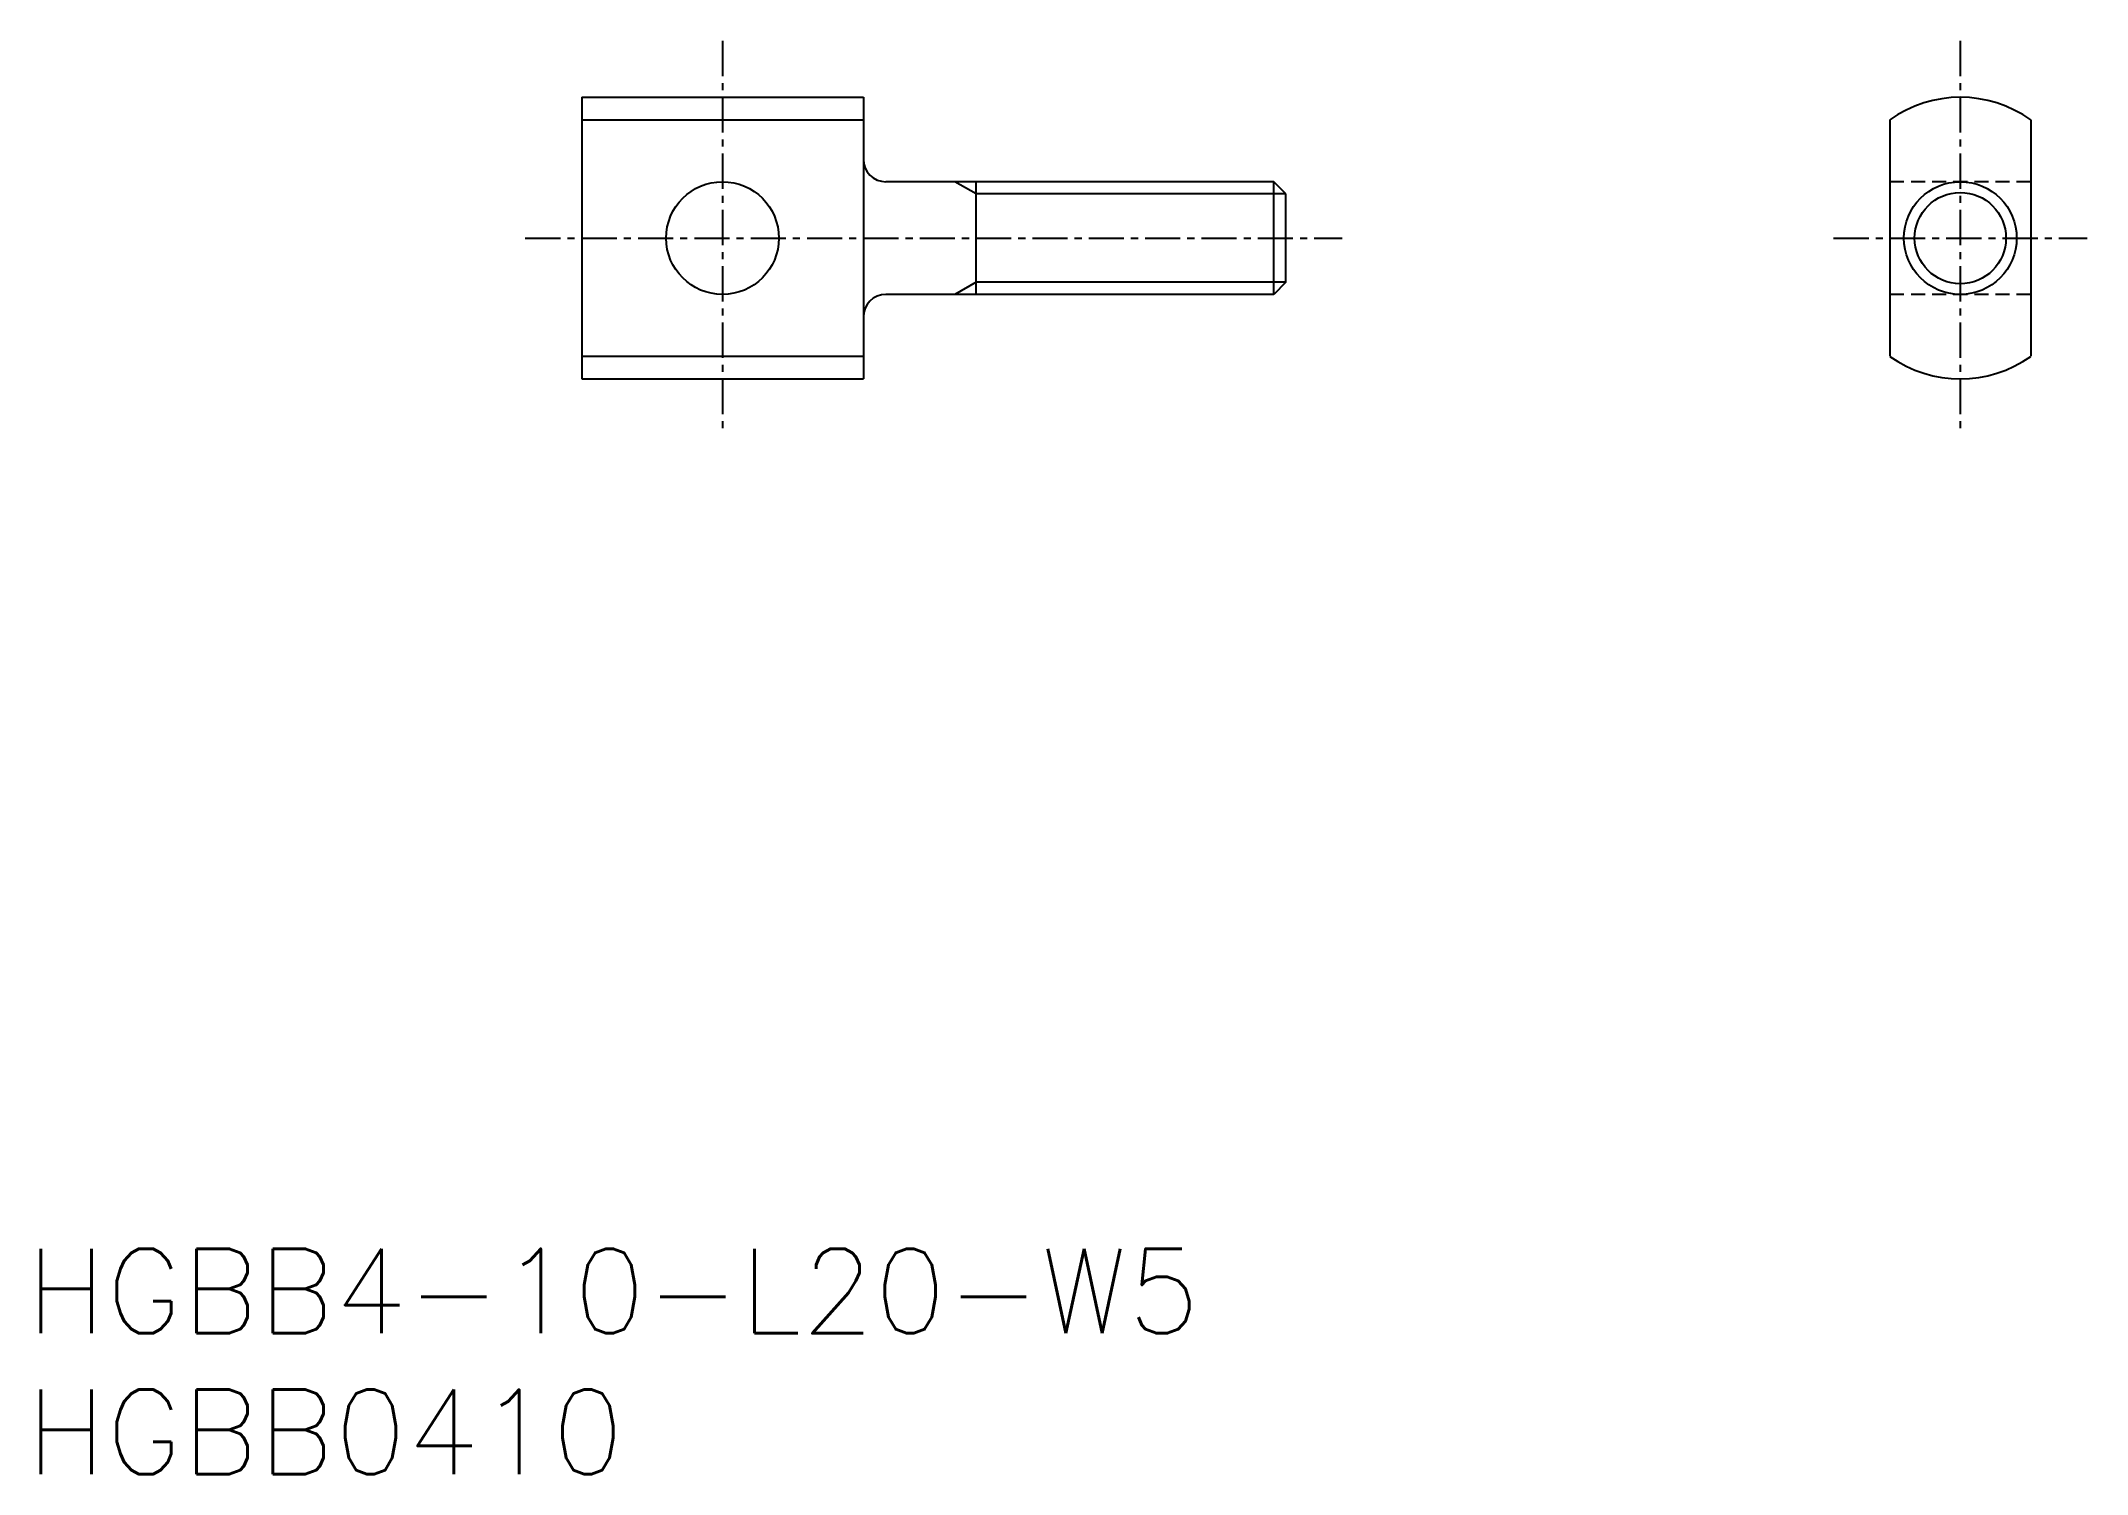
# Model space of a CAD drawing. Extents: x 0.5 to 73.1, y 0 to 50.9.
import ezdxf
from ezdxf.enums import TextEntityAlignment as Align

# ---------------------------------------------------------------- set-up
doc = ezdxf.new("R2010")
doc.units = 0
doc.linetypes.add('CENTER', pattern=[2, 1.25, -0.25, 0.25, -0.25])
doc.linetypes.add('DASHED', pattern=[0.75, 0.5, -0.25])
doc.layers.get('0').update_dxf_attribs({"linetype": 'CONTINUOUS'})
doc.layers.add('CENTER', color=1, linetype='CENTER')
doc.styles.get("Standard").update_dxf_attribs({"font": 'txt.shx'})

msp = doc.modelspace()

# ---------------------------------------------------------------- linework, layer by layer
at = {"color": 7, "linetype": 'CONTINUOUS'}
for p, q in [((19.71, 48.872), (19.71, 38.872)), ((19.71, 48.872), (29.71, 48.872)), ((29.71, 48.872), (29.71, 38.872)), ((19.71, 48.068), (29.71, 48.068)), ((66.15, 48.068), (66.15, 39.676)), ((71.15, 48.068), (71.15, 39.676)), ((44.277, 45.872), (30.51, 45.872)), ((33.71, 41.872), (33.71, 45.872)), ((44.277, 41.872), (44.277, 45.872)), ((44.71, 45.439), (44.277, 45.872)), ((44.71, 42.305), (44.71, 45.439)), ((44.71, 42.305), (44.277, 41.872)), ((44.277, 41.872), (30.51, 41.872)), ((19.71, 39.676), (29.71, 39.676)), ((19.71, 38.872), (29.71, 38.872))]:
    msp.add_line(p, q, dxfattribs=at)
at = {"color": 3, "linetype": 'CONTINUOUS'}
for p, q in [((33.71, 45.439), (32.96, 45.872)), ((44.71, 45.439), (33.71, 45.439)), ((33.71, 42.305), (32.96, 41.872)), ((44.71, 42.305), (33.71, 42.305))]:
    msp.add_line(p, q, dxfattribs=at)
at = {"color": 3, "linetype": 'DASHED'}
for p, q in [((71.15, 45.872), (66.15, 45.872)), ((71.15, 41.872), (66.15, 41.872))]:
    msp.add_line(p, q, dxfattribs=at)
at = {"color": 7, "linetype": 'CONTINUOUS'}
for centre in [(24.71, 43.872), (68.65, 43.872)]:
    msp.add_circle(centre, 2, dxfattribs=at)
at = {"color": 3, "linetype": 'CONTINUOUS'}
msp.add_circle((68.65, 43.872), 1.621, dxfattribs=at)
at = {"color": 7, "linetype": 'CONTINUOUS'}
for centre, radius, start, end in [((68.65, 44.582), 4.289, 54.35075, 125.64925), ((30.51, 46.672), 0.8, 180, 270), ((30.51, 41.072), 0.8, 90, 180), ((68.65, 43.161), 4.289, 234.35075, 305.64925)]:
    msp.add_arc(centre, radius, start, end, dxfattribs=at)
at = {"layer": 'CENTER', "color": 1, "linetype": 'CENTER'}
for p, q in [((24.71, 50.872), (24.71, 36.872)), ((68.65, 50.872), (68.65, 36.872)), ((17.71, 43.872), (46.71, 43.872)), ((64.15, 43.872), (73.15, 43.872))]:
    msp.add_line(p, q, dxfattribs=at)

# ---------------------------------------------------------------- texts
at = {"color": 7, "linetype": 'CONTINUOUS'}
for s, p in [('HGBB4-10-L20-W5', (0, 6.5)), ('HGBB0410', (0, 1.5))]:
    msp.add_text(s, height=3, dxfattribs=at).set_placement(p, align=Align.MIDDLE_LEFT)

doc.saveas('drawing.dxf')
